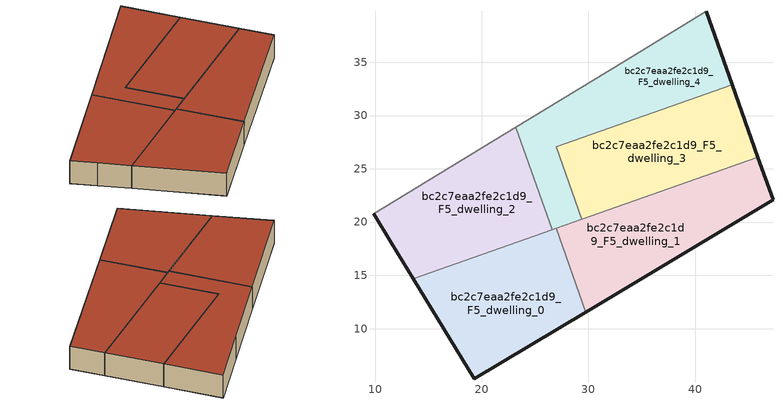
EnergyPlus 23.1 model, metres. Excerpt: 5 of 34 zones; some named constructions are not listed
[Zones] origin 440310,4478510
bc2c7eaa2fe2c1d9_F5_dwelling_0
 floor to bc2c7eaa2fe2c1d9_F4_dwelling_0 (EU_floor_Construction): 29.74,11.56 26.97,19.42 13.55,14.68 19.27,5.28 z15
 wall outside (EU_wall_Construction): 29.74,11.56 19.27,5.28 13.55,14.68 z15:18
 wall to bc2c7eaa2fe2c1d9_F5_dwelling_1 (EU_wall_Construction): 26.97,19.42 29.74,11.56 z15:18
 wall to bc2c7eaa2fe2c1d9_F5_dwelling_2 (EU_wall_Construction): 13.55,14.68 26.6,19.29 z15:18
 wall to bc2c7eaa2fe2c1d9_F5_dwelling_4 (EU_wall_Construction): 26.6,19.29 26.97,19.42 z15:18
 roof outside (EU_roof_Construction): 26.97,19.42 29.74,11.56 19.27,5.28 13.55,14.68 z18
bc2c7eaa2fe2c1d9_F5_dwelling_1
 floor to bc2c7eaa2fe2c1d9_F4_dwelling_1 (EU_floor_Construction): 47.32,22.08 45.89,26.11 26.97,19.42 29.74,11.56 z15
 wall outside (EU_wall_Construction): 45.89,26.11 47.32,22.08 29.74,11.56 z15:18
 wall to bc2c7eaa2fe2c1d9_F5_dwelling_3 (EU_wall_Construction): 29.37,20.27 45.89,26.11 z15:18
 wall to bc2c7eaa2fe2c1d9_F5_dwelling_4 (EU_wall_Construction): 26.97,19.42 29.37,20.27 z15:18
 roof outside (EU_roof_Construction): 45.89,26.11 47.32,22.08 29.74,11.56 26.97,19.42 z18
bc2c7eaa2fe2c1d9_F5_dwelling_2
 floor to bc2c7eaa2fe2c1d9_F4_dwelling_2 (EU_floor_Construction): 26.6,19.29 23.2,28.92 9.83,20.77 11.5,18.05 13.55,14.68 z15
 wall outside (EU_wall_Construction): 13.55,14.68 11.5,18.05 9.83,20.77 z15:18
 wall adiabatic (EU_wall_Construction): 9.83,20.77 23.2,28.92 z15:18
 wall to bc2c7eaa2fe2c1d9_F5_dwelling_4 (EU_wall_Construction): 23.2,28.92 26.6,19.29 z15:18
 roof outside (EU_roof_Construction): 23.2,28.92 26.6,19.29 13.55,14.68 11.5,18.05 9.83,20.77 z18
bc2c7eaa2fe2c1d9_F5_dwelling_3
 floor to bc2c7eaa2fe2c1d9_F4_dwelling_3 (EU_floor_Construction): 45.89,26.11 43.49,32.91 26.97,27.08 29.37,20.27 z15
 wall outside (EU_wall_Construction): 43.49,32.91 45.89,26.11 z15:18
 wall to bc2c7eaa2fe2c1d9_F5_dwelling_4 (EU_wall_Construction): 29.37,20.27 26.97,27.08 43.49,32.91 z15:18
 roof outside (EU_roof_Construction): 43.49,32.91 45.89,26.11 29.37,20.27 26.97,27.08 z18
bc2c7eaa2fe2c1d9_F5_dwelling_4
 floor to bc2c7eaa2fe2c1d9_F4_dwelling_4 (EU_floor_Construction): 43.49,32.91 41.05,39.81 33.29,35.06 23.2,28.92 26.6,19.29 29.37,20.27 26.97,27.08 z15
 wall outside (EU_wall_Construction): 41.05,39.81 43.49,32.91 z15:18
 wall adiabatic (EU_wall_Construction): 23.2,28.92 33.29,35.06 41.05,39.81 z15:18
 roof outside (EU_roof_Construction): 41.05,39.81 43.49,32.91 26.97,27.08 29.37,20.27 26.6,19.29 23.2,28.92 33.29,35.06 z18
[HVACTEMPLATE:THERMOSTAT] Constant Heating Setpoint=20; Constant Cooling Setpoint=50
EU_HeatOnly_bc2c7eaa2fe2c1d9_F0_dwelling_4; EU_HeatOnly_bc2c7eaa2fe2c1d9_F0_dwelling_5; EU_HeatOnly_bc2c7eaa2fe2c1d9_F1_dwelling_0; EU_HeatOnly_bc2c7eaa2fe2c1d9_F1_dwelling_1; EU_HeatOnly_bc2c7eaa2fe2c1d9_F1_dwelling_2; EU_HeatOnly_bc2c7eaa2fe2c1d9_F1_dwelling_3; EU_HeatOnly_bc2c7eaa2fe2c1d9_F1_dwelling_4; EU_HeatOnly_bc2c7eaa2fe2c1d9_F1_dwelling_5; EU_HeatOnly_bc2c7eaa2fe2c1d9_F2_dwelling_0; EU_HeatOnly_bc2c7eaa2fe2c1d9_F2_dwelling_1; EU_HeatOnly_bc2c7eaa2fe2c1d9_F2_dwelling_2; EU_HeatOnly_bc2c7eaa2fe2c1d9_F2_dwelling_3; EU_HeatOnly_bc2c7eaa2fe2c1d9_F2_dwelling_4; EU_HeatOnly_bc2c7eaa2fe2c1d9_F2_dwelling_5; EU_HeatOnly_bc2c7eaa2fe2c1d9_F3_dwelling_0; EU_HeatOnly_bc2c7eaa2fe2c1d9_F3_dwelling_1; EU_HeatOnly_bc2c7eaa2fe2c1d9_F3_dwelling_2; EU_HeatOnly_bc2c7eaa2fe2c1d9_F3_dwelling_3; EU_HeatOnly_bc2c7eaa2fe2c1d9_F3_dwelling_4; EU_HeatOnly_bc2c7eaa2fe2c1d9_F3_dwelling_5; EU_HeatOnly_bc2c7eaa2fe2c1d9_F4_dwelling_0; EU_HeatOnly_bc2c7eaa2fe2c1d9_F4_dwelling_1; EU_HeatOnly_bc2c7eaa2fe2c1d9_F4_dwelling_2; EU_HeatOnly_bc2c7eaa2fe2c1d9_F4_dwelling_3; EU_HeatOnly_bc2c7eaa2fe2c1d9_F4_dwelling_4; EU_HeatOnly_bc2c7eaa2fe2c1d9_F5_dwelling_0; EU_HeatOnly_bc2c7eaa2fe2c1d9_F5_dwelling_1; EU_HeatOnly_bc2c7eaa2fe2c1d9_F5_dwelling_2; EU_HeatOnly_bc2c7eaa2fe2c1d9_F5_dwelling_3; EU_HeatOnly_bc2c7eaa2fe2c1d9_F5_dwelling_4
